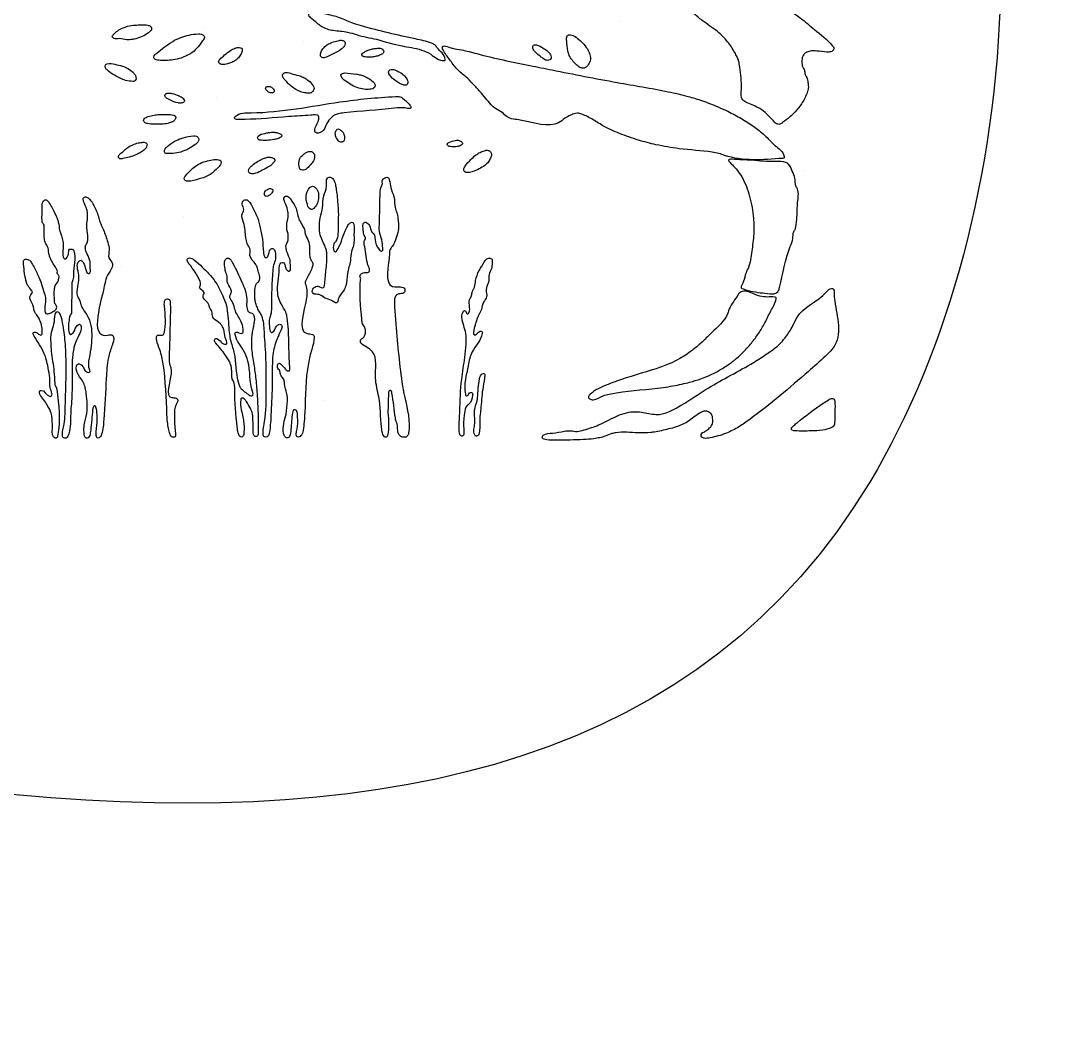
# Model space of a CAD drawing. Header units: millimetres. Extents: x -141 to 2070, y -496 to 1456.
# Drawn here: x 1143 to 2070, y -496 to 411 of the extents above; entities that cross this region are included whole.
import ezdxf

# ---------------------------------------------------------------- set-up
doc = ezdxf.new("R2010")
doc.units = ezdxf.units.MM

msp = doc.modelspace()

# ---------------------------------------------------------------- linework, layer by layer
for points in [[(1676.94, 410.49), (1676.94, 410.49)], [(1305.61, 405.19), (1305.61, 405.19)], [(1394.94, 392.57), (1394.94, 392.57)], [(1317.87, 343.29), (1317.87, 343.29)], [(1600.24, 318.44), (1600.24, 318.44)], [(1841.99, 278.15), (1841.99, 278.15)], [(1287.68, 236.48), (1287.68, 236.48)], [(1232.97, 192.15), (1232.97, 192.15)], [(1558.69, 131.72), (1558.69, 131.72)], [(1414.16, 72.5), (1414.16, 72.5)], [(1527.67, 63.44), (1527.67, 63.44)]]:
    msp.add_lwpolyline(points, close=True)
for points in [[(0, 0), (1900, 0), (1900, 900), (0, 900), (0, 0)], [(1772.92, 438.06), (1771.12, 438.65), (1762.46, 442.1), (1758.69, 444.79), (1756.87, 448.18), (1756.33, 451.71), (1756.36, 454.56), (1756.96, 459.51), (1758.44, 466.64), (1767.07, 502.5), (1769.11, 508.9), (1774.15, 529.04), (1776.99, 538.31), (1778.62, 551.23), (1778.61, 557.75), (1778.05, 558.31), (1773.69, 558.01), (1765.32, 556.01), (1762.84, 540.79), (1759.63, 530.44), (1751.16, 510.58), (1748.69, 503.13), (1741.76, 487.33), (1737.25, 478.03), (1734.87, 473.8), (1732.47, 470.68), (1730.35, 466.05), (1720.98, 439.55), (1742.34, 418.48), (1750.72, 411.6), (1764.38, 401.72), (1769.07, 397.47), (1773.26, 392.73), (1779.64, 383.13), (1781.76, 379.16), (1783.14, 375.56), (1784.07, 370.14), (1785.56, 350.57), (1786.84, 340.72), (1790.64, 338.27), (1802.04, 333.04), (1814.2, 322.05), (1818.14, 319.08), (1819.93, 319.2), (1822.36, 320.67), (1828.69, 325.68), (1833.41, 330.14), (1839.22, 337.47), (1841.76, 341.85), (1843.79, 346.35), (1845.21, 351.14), (1844.88, 356.56), (1843.83, 360.92), (1842.31, 363.57), (1841.75, 367.38), (1840.34, 370.17), (1839.52, 375.05), (1840.08, 379.24), (1841.16, 381.33), (1842.92, 382.88), (1846.99, 384.36), (1852.71, 384.43), (1861.86, 383.53), (1865.25, 383.8), (1867.25, 384.76), (1868, 386.35), (1867.64, 388.05), (1866.63, 389.46), (1850.76, 403.54), (1837.89, 414.06), (1820.41, 426.69), (1816.95, 429.67), (1815.17, 431.74), (1815.06, 433.26), (1815.56, 434.46), (1820.55, 438.56), (1826.01, 441.44), (1837.75, 446.36), (1841.19, 448.47), (1841.86, 449.29), (1842.14, 450.8), (1841.76, 451.71), (1840.88, 452.41), (1837.67, 452.51), (1829.51, 450.08), (1820.16, 446.54), (1813.69, 443.12), (1810.27, 440.59), (1806.73, 436.5), (1805.44, 433.74), (1804.76, 428.59), (1803.94, 427.81), (1802.37, 427.94), (1790.14, 432.66), (1772.92, 438.06)], [(1460.21, 394.87), (1442.3, 399.02), (1434.38, 401.28), (1421.75, 402.89), (1416.13, 404.15), (1412.48, 405.75), (1408.95, 408.02), (1402.39, 413.49), (1399.53, 416.62), (1399.57, 417.49), (1400.18, 418.13), (1403.24, 418.71), (1419.53, 416.34), (1425.71, 414.61), (1438.31, 409.51), (1446.91, 406.79), (1495.05, 395.19), (1509.27, 391.4), (1512.1, 389.87), (1514.35, 387.25), (1521.4, 376.94), (1521.31, 376.19), (1520.7, 376.01), (1508.5, 381.55), (1491.53, 387.46), (1483.09, 388.96), (1460.21, 394.87)], [(1258.56, 406.56), (1256.18, 407.52), (1250.4, 407.86), (1244.78, 407.51), (1238.21, 406.46), (1234.17, 405.05), (1229.42, 402.45), (1225.72, 399.27), (1224.66, 397.94), (1224.54, 397.09), (1225.63, 395.91), (1227.01, 395.33), (1230.89, 395.53), (1237.42, 394.45), (1242.46, 394.76), (1246.45, 395.62), (1252.65, 398.11), (1258.09, 401.76), (1259.68, 404.15), (1259.45, 405.47), (1258.56, 406.56)], [(1293.73, 381.69), (1295, 382.49), (1299.69, 386.57), (1304.86, 393.17), (1306.68, 396.47), (1306.5, 397.74), (1305.42, 398.86), (1303.78, 399.56), (1301.33, 399.69), (1293.01, 398.67), (1285.69, 396.46), (1278.43, 392.98), (1270.94, 387.81), (1264.32, 382.54), (1261.67, 378.98), (1261.88, 377.7), (1263.7, 376.68), (1266.14, 376.14), (1272.3, 376.05), (1278.85, 376.53), (1285.86, 378.19), (1293.73, 381.69)], [(1644.52, 369), (1646.14, 369.41), (1647.78, 370.74), (1650.44, 374.75), (1650.95, 376.79), (1650.93, 378.65), (1649.74, 383.21), (1646.24, 389.05), (1640.65, 394.7), (1635.36, 398.29), (1633.1, 398.95), (1631.32, 398.78), (1630.29, 397.87), (1629.84, 396.79), (1629.85, 393.33), (1630.79, 384.59), (1632.1, 380.52), (1634.56, 376.47), (1638.02, 372.67), (1641.65, 369.85), (1644.52, 369)], [(1411.02, 378.99), (1412.61, 378.45), (1414.28, 378.67), (1421.52, 381.79), (1428.46, 385.7), (1430.22, 387.17), (1431.53, 389.05), (1432.32, 391.13), (1432.02, 392.53), (1431.1, 393.37), (1429.57, 393.95), (1426.03, 393.66), (1420.47, 392.08), (1416.53, 390.16), (1413.41, 387.68), (1411.26, 384.71), (1410.21, 380.92), (1410.29, 379.93), (1411.02, 378.99)], [(1612.58, 376), (1614.66, 376.62), (1615.9, 378.19), (1615.58, 380.45), (1613.92, 382.98), (1609.75, 386.48), (1604.91, 389.2), (1602.15, 389.93), (1600.19, 389.58), (1599.62, 388.68), (1599.68, 386.73), (1601.44, 383.96), (1609.16, 377.46), (1610.77, 376.41), (1612.58, 376)], [(1319.94, 373.57), (1321.88, 372.5), (1326.16, 372.64), (1330.14, 373.81), (1333.99, 375.74), (1336.3, 377.64), (1338.93, 381.04), (1340.41, 384.39), (1340.27, 386.06), (1338.86, 387.39), (1336.54, 387.6), (1333.76, 386.88), (1330.13, 384.98), (1324.79, 380.89), (1320.35, 376.77), (1319.41, 375.21), (1319.94, 373.57)], [(1465.96, 385.54), (1465.46, 386.04), (1464.23, 386.68), (1461.18, 386.86), (1457.54, 386.51), (1453.71, 385.59), (1450.52, 384.21), (1448.37, 382.72), (1447.17, 381.3), (1447.48, 380.2), (1449.07, 379.34), (1453.38, 379.01), (1457.29, 379.18), (1460.93, 379.96), (1464.93, 381.53), (1466.16, 382.51), (1466.65, 383.83), (1465.96, 385.54)], [(1822.17, 288.71), (1823.59, 289.26), (1823.66, 290.41), (1815.53, 300.21), (1806.15, 309.5), (1796.63, 317.02), (1785.6, 324.16), (1773.44, 330.66), (1764.88, 334.56), (1750.84, 339.99), (1737.98, 344), (1720.2, 348.17), (1674.81, 356.39), (1616.71, 367.6), (1597, 371.54), (1549.62, 382.09), (1535.9, 385.38), (1527.95, 386.89), (1521.43, 388.88), (1519.96, 388.89), (1519.12, 388.4), (1519.52, 385.62), (1525.42, 376.86), (1532.03, 368.16), (1539.94, 361.34), (1546.19, 355.17), (1552.66, 348.16), (1562.51, 336.49), (1566.36, 333.1), (1572.25, 329.52), (1576.57, 325.83), (1579.04, 324.51), (1585.57, 323.28), (1619.35, 319.3), (1622.4, 320.37), (1628.19, 324.42), (1633.19, 327.1), (1637.71, 328.75), (1640.44, 328.97), (1642.07, 328.55), (1652.06, 323.96), (1662, 317.86), (1676.87, 310.91), (1693.8, 304.98), (1709.37, 300.91), (1730.07, 297.35), (1759.56, 294.2), (1765.59, 293.02), (1770.5, 291.39), (1822.17, 288.71)], [(1243.23, 357.31), (1244.24, 357.53), (1245.61, 358.93), (1245.81, 359.94), (1245.26, 362.5), (1243.75, 364.62), (1238.37, 368.86), (1233.63, 371.02), (1226.96, 372.6), (1220, 372.93), (1218.4, 372.01), (1218.23, 369.91), (1219.57, 367.94), (1226.67, 362.79), (1231.73, 360.11), (1236.5, 358.22), (1243.23, 357.31)], [(1399.34, 346.77), (1400.62, 346.87), (1402.88, 347.97), (1403.75, 348.93), (1404.46, 351.16), (1403.75, 353.39), (1399.82, 357.89), (1396.51, 360.12), (1392.78, 361.9), (1385.72, 363.93), (1379.22, 365.21), (1378.12, 365.03), (1376.88, 364.19), (1376.44, 363.37), (1376.41, 361.98), (1377.88, 359.47), (1382.7, 354.39), (1386.37, 351.34), (1390.51, 348.95), (1394.81, 347.43), (1399.34, 346.77)], [(1431.53, 364.9), (1429.75, 364.53), (1428.7, 363.67), (1428.56, 362.09), (1429.29, 360.72), (1434.01, 356.59), (1439.8, 353.19), (1446.01, 350.99), (1451.89, 350.16), (1456.65, 350.84), (1457.61, 351.3), (1458.83, 352.94), (1458.81, 354.99), (1457.1, 357.08), (1453.24, 359.93), (1449.29, 361.92), (1446.02, 363.09), (1442.19, 363.88), (1431.53, 364.9)], [(1481.67, 355.04), (1484.69, 354.07), (1486.6, 354.08), (1487.55, 354.56), (1487.98, 356.09), (1487.85, 358.05), (1486.12, 361.18), (1482.84, 364.25), (1478.49, 366.77), (1474.67, 368), (1472.03, 367.56), (1471.39, 366.93), (1471, 365.69), (1471.32, 363.97), (1472.23, 362.48), (1476.56, 358.42), (1481.67, 355.04)], [(1366.65, 347), (1368.2, 347.37), (1368.93, 348.35), (1368.83, 349.45), (1367.78, 351.05), (1365.05, 352.79), (1363.31, 352.93), (1361.91, 352.44), (1361.29, 350.91), (1362.31, 349.25), (1364.66, 347.48), (1366.65, 347)], [(1273.47, 346.86), (1272.43, 346.44), (1271.72, 345.57), (1271.71, 343.98), (1273.5, 342.12), (1275.92, 340.78), (1283.25, 338.11), (1286.4, 338.16), (1287.98, 338.64), (1288.72, 339.32), (1288.83, 340.33), (1287.76, 342.18), (1284.08, 344.41), (1277.76, 346.63), (1273.47, 346.86)], [(1382.03, 325.99), (1401.49, 327.23), (1406.85, 327.37), (1408.05, 327.08), (1408.89, 325.57), (1408.72, 323.59), (1405.57, 315.93), (1405.1, 313.72), (1405.29, 312.6), (1405.94, 311.71), (1407.84, 311.15), (1410.44, 312.01), (1412.7, 313.68), (1415.82, 319.74), (1420.03, 325.17), (1422.67, 327.15), (1425.93, 328.37), (1431.34, 329.3), (1476.37, 333.37), (1485.33, 333.66), (1490.14, 333.26), (1490.71, 333.54), (1490.9, 334.15), (1490.38, 335.58), (1489.23, 336.92), (1483.33, 342.5), (1480.71, 343.65), (1477.18, 343.81), (1427.5, 339.01), (1348.5, 329.43), (1334.21, 326.09), (1333.49, 325.12), (1333.83, 324.15), (1336.96, 323.34), (1343, 323.44), (1382.03, 325.99)], [(1281.08, 324.13), (1280.87, 326.2), (1279.14, 327.27), (1273.81, 327.89), (1266.64, 327.83), (1261.79, 327.31), (1256.57, 325.95), (1253.19, 324.14), (1252.5, 322.42), (1253.21, 320.93), (1256.04, 319.71), (1261.64, 319.18), (1268.53, 319.21), (1274.05, 319.94), (1277.13, 320.9), (1279.4, 322.01), (1281.08, 324.13)], [(1285.7, 294.38), (1292.66, 297.23), (1298.06, 300.71), (1301.47, 304.41), (1301.5, 306.58), (1300.95, 307.56), (1299.58, 308.52), (1296.89, 308.82), (1287.65, 307.09), (1281.47, 304.65), (1274.57, 300.12), (1272.34, 298.07), (1271.35, 296.57), (1271.02, 294.57), (1271.8, 293.42), (1273.5, 293.06), (1278.85, 293.09), (1285.7, 294.38)], [(1375.02, 307.71), (1375.32, 307.93), (1375.86, 309.2), (1374.93, 310.29), (1372.02, 311.48), (1369.1, 311.97), (1364.02, 311.68), (1360.48, 310.96), (1354.79, 308.5), (1354.22, 307.55), (1354.28, 306.43), (1355.17, 305.38), (1356.15, 305.09), (1368.57, 305.43), (1371.57, 306.09), (1375.02, 307.71)], [(1426.44, 304.07), (1428.36, 303.07), (1430.24, 303.32), (1431.37, 304.93), (1431.73, 307.25), (1431.2, 310.03), (1429.93, 312.36), (1427.4, 314.35), (1425.76, 314.9), (1423.95, 313.07), (1423.47, 310.8), (1424.34, 307.1), (1426.44, 304.07)], [(1255.66, 301.45), (1254.51, 302.65), (1251.12, 302.94), (1246.57, 302.17), (1241.69, 300.33), (1237.49, 297.8), (1232.21, 293.23), (1230.34, 291.33), (1230.17, 289.42), (1231.37, 288.34), (1234.1, 288.49), (1239.75, 289.75), (1246.13, 292.12), (1249.75, 293.96), (1252.6, 296.1), (1255.12, 299.03), (1255.66, 301.45)], [(1536.09, 303.39), (1533.88, 304.7), (1530.57, 304.68), (1524.66, 302.87), (1523.46, 302.11), (1523.18, 301.24), (1524.03, 299.86), (1525.09, 299.4), (1529.56, 299.02), (1532.12, 299.24), (1534.78, 299.96), (1536.5, 301.21), (1536.84, 302.16), (1536.09, 303.39)], [(1321.79, 285.44), (1321.13, 286.67), (1320.14, 287.21), (1318.25, 287.66), (1315.4, 287.66), (1309.5, 286.53), (1302.91, 284.26), (1297.53, 280.95), (1293.33, 277.01), (1289.27, 272.25), (1288.69, 271.02), (1288.86, 269.76), (1289.5, 268.97), (1290.81, 268.39), (1294.69, 268.5), (1304.51, 271.08), (1309.6, 273.03), (1313.7, 275.66), (1318.52, 280.07), (1320.96, 283.02), (1321.79, 285.44)], [(1368.08, 288.96), (1365.46, 289.71), (1362.34, 289.49), (1359.55, 288.63), (1355.34, 286.55), (1350.57, 283.47), (1347.86, 281.14), (1346.29, 278.9), (1346.31, 276.48), (1347.54, 275.35), (1350.62, 275.02), (1357.04, 277.43), (1362.27, 280.13), (1366.62, 282.99), (1368.3, 284.85), (1369.48, 287.36), (1369.16, 288.21), (1368.08, 288.96)], [(1394.08, 278.2), (1396.29, 278.56), (1398.26, 279.86), (1401.54, 283.23), (1403.9, 286.55), (1404.85, 288.95), (1405.03, 290.98), (1404.53, 292.81), (1402.93, 294.45), (1400.16, 294.93), (1397.6, 294.07), (1394.96, 292.13), (1391.89, 288.69), (1391.14, 286.11), (1391.51, 280.18), (1392.2, 278.83), (1394.08, 278.2)], [(1561.94, 294.57), (1559.73, 295.86), (1556.44, 295.56), (1552.65, 294.08), (1548.53, 291.45), (1544.31, 287.69), (1539.38, 281.88), (1537.98, 278.7), (1538.31, 277.2), (1539.76, 276.21), (1540.98, 276), (1545.43, 276.73), (1551.71, 279.3), (1556.66, 282.4), (1559.72, 285.34), (1561.86, 288.86), (1562.69, 292.19), (1561.94, 294.57)], [(1795.04, 287.01), (1815.74, 285.97), (1825.31, 285.03), (1827.65, 283.53), (1830.99, 277.24), (1833.28, 271.02), (1834.24, 264.15), (1835.52, 261.36), (1835.7, 249.36), (1835.1, 236.44), (1834.09, 227.67), (1833.74, 225.94), (1832.32, 223.32), (1831.41, 217.25), (1829.17, 210.15), (1819.58, 173.64), (1818.5, 170.52), (1817.29, 168.97), (1815.26, 168.1), (1813.72, 167.95), (1804.29, 168.68), (1787.14, 172.27), (1785.37, 173.32), (1785.89, 175.66), (1788.64, 182.34), (1789.25, 185.41), (1791.47, 190.65), (1794.81, 205.88), (1796.6, 221.32), (1796.35, 235.24), (1792.92, 254.69), (1785.91, 272.14), (1777.5, 283), (1774.86, 285.68), (1774.22, 287.02), (1774.7, 287.58), (1777.3, 287.96), (1795.04, 287.01)], [(1439.98, 220.75), (1439.96, 229.9), (1439.45, 231.15), (1438.03, 231.72), (1437, 231.36), (1435.23, 229.62), (1433.31, 226.36), (1425.95, 208.23), (1424.93, 206.55), (1423.72, 205.48), (1422.89, 205.57), (1422.27, 206.34), (1422.19, 212.34), (1423.93, 214.96), (1425.87, 229.09), (1426.16, 238.27), (1425.5, 250.13), (1423.74, 264.3), (1422.39, 268.75), (1421.18, 270.64), (1419.63, 271.8), (1418.04, 272.02), (1416.5, 271.12), (1415.64, 263.93), (1413.13, 255.25), (1412.11, 244.75), (1410.1, 235.7), (1409.29, 227.34), (1409.4, 223.86), (1410.31, 219.5), (1415.04, 208.21), (1415.77, 204.71), (1415.33, 190.42), (1414.06, 176.85), (1413.47, 174.26), (1412.92, 173.58), (1408.14, 174.65), (1406.18, 174.34), (1404.53, 173.46), (1403.39, 172.13), (1403.04, 171.08), (1403.12, 169.2), (1403.53, 168.47), (1409.01, 167.27), (1413.68, 164.46), (1417.23, 163.25), (1422.99, 160.2), (1424.15, 159.8), (1424.92, 160), (1426.12, 162.96), (1430.62, 170.56), (1432.71, 174.93), (1434.35, 186.11), (1436.86, 197.68), (1437.9, 205.48), (1439.66, 211.1), (1439.98, 220.75)], [(1470.36, 61.99), (1470.83, 78.94), (1471.57, 81.49), (1472.39, 81.81), (1473.22, 81.41), (1474, 79.41), (1477.01, 57.33), (1477.69, 54.22), (1478.67, 51.87), (1479.09, 46.26), (1479.8, 43.27), (1481.78, 40.84), (1484.71, 40), (1486.21, 40.26), (1487.47, 40.98), (1488.33, 42.18), (1488.74, 43.7), (1485.38, 75.56), (1478.36, 130.03), (1476.15, 160.03), (1476.31, 163.47), (1477.6, 166.41), (1480.25, 167.89), (1484.63, 168.74), (1485.28, 169.43), (1485.49, 171.36), (1485.04, 172.86), (1483.99, 173.48), (1474.5, 174.5), (1471.64, 203.99), (1471.81, 206.21), (1474.46, 210.5), (1477.42, 216.99), (1479.56, 224.43), (1479.68, 227.49), (1478.81, 238.54), (1477.13, 243.85), (1475.63, 254.79), (1472.95, 262.59), (1471.63, 269.54), (1470.89, 271.06), (1469.32, 271.81), (1467.72, 271.49), (1466.09, 270.13), (1465.12, 268.48), (1465.46, 266.33), (1463.92, 262.37), (1463.52, 259.79), (1462.75, 229.28), (1462.8, 223.68), (1464.95, 215.96), (1465.83, 208.73), (1465.73, 206.88), (1465.19, 206.18), (1464.23, 206.03), (1462.51, 207.4), (1458.85, 216.41), (1457.8, 221.25), (1456.13, 223.02), (1453.82, 228.93), (1452.54, 230.5), (1450.74, 231.69), (1449.49, 231.63), (1448.61, 231.01), (1448.04, 228.85), (1448.44, 224.22), (1449.33, 219.83), (1450.33, 217.71), (1449.32, 214.85), (1449.32, 211.76), (1452.02, 195.4), (1452.62, 193.21), (1453.71, 191.21), (1453.99, 188.99), (1453.78, 187.89), (1453.15, 187.29), (1449.36, 186.9), (1447.19, 186.09), (1445.97, 185.09), (1445.31, 183.58), (1445.94, 182.21), (1446.03, 180.61), (1447.09, 144.96), (1447.84, 141.19), (1449.88, 137.5), (1450.36, 134.04), (1449.32, 129.97), (1448.5, 128.88), (1446.21, 127.2), (1445.79, 125.52), (1447.75, 122.89), (1456.74, 116.19), (1459.31, 92.78), (1462.19, 76.2), (1464.63, 48.94), (1465.88, 42.53), (1466.98, 40.62), (1467.96, 40.07), (1469.37, 40.34), (1470, 41.75), (1470.36, 61.99)], [(1362.54, 254.81), (1364.81, 255.89), (1366.92, 258.04), (1367.78, 259.69), (1367.09, 261.25), (1365.54, 261.74), (1364.12, 261.6), (1362.34, 260.78), (1361.25, 259.69), (1360.27, 257.78), (1360.22, 256.36), (1361.03, 255.13), (1362.54, 254.81)], [(1401.32, 243.33), (1402.49, 243.15), (1403.59, 243.59), (1406.13, 246.19), (1407.65, 249.06), (1408.57, 253.67), (1408.45, 257.1), (1407.69, 260.08), (1406.14, 262.09), (1403.25, 263.85), (1401.76, 263.43), (1399.27, 260.82), (1398.05, 258.14), (1397.47, 254.95), (1397.6, 251.48), (1398.56, 247.46), (1399.72, 244.64), (1401.32, 243.33)], [(1183.3, 88.36), (1182.45, 60.53), (1181.73, 51.86), (1180.17, 41.07), (1180.44, 40.17), (1181.31, 39.45), (1183.32, 39.35), (1184.45, 40.26), (1185.78, 43.15), (1187.52, 61.08), (1188.65, 78.71), (1189.26, 113.17), (1190.15, 119.26), (1191.09, 122.67), (1195.18, 131.78), (1196.58, 135.16), (1196.95, 137.71), (1196.66, 139.7), (1195.35, 140.74), (1194.05, 140.27), (1192.59, 138.88), (1187.93, 131.88), (1186.92, 131.73), (1186.44, 132.47), (1186.26, 146.31), (1186.52, 147.59), (1187.69, 149.69), (1188.19, 154.3), (1188.52, 174.69), (1188.78, 178.72), (1189.51, 180.5), (1189.93, 185.14), (1190.19, 206.43), (1189.85, 207.16), (1188.88, 207.68), (1186.49, 207.63), (1185.5, 203.26), (1184.22, 200.49), (1182.79, 199.04), (1181.84, 199.2), (1181.44, 199.73), (1180.49, 205.07), (1180.8, 211.79), (1180.57, 214.75), (1177.62, 224.78), (1176.45, 231.88), (1175.33, 235.14), (1171.27, 243.93), (1168.35, 248.9), (1166.12, 251.36), (1165.18, 251.86), (1163.74, 251.29), (1162.51, 249.79), (1162.08, 244.51), (1162.05, 232.17), (1162.31, 231.21), (1163.33, 230.15), (1163.82, 228.09), (1163.95, 218.47), (1164.65, 213.87), (1167.43, 208.52), (1167.9, 204.24), (1168.7, 201.55), (1174.37, 190.88), (1175.62, 187.92), (1175.55, 186.13), (1176.91, 184.15), (1176.93, 181.67), (1176.49, 179.69), (1173.77, 175.48), (1173, 171.75), (1173.05, 161.69), (1173.44, 159.4), (1174.92, 156.95), (1174.84, 155.06), (1173.95, 153.64), (1172.39, 152.42), (1168, 150.4), (1166.53, 150.13), (1165.07, 162.9), (1163.91, 168.68), (1161.56, 176.59), (1158.27, 184.71), (1153.51, 194.05), (1150.64, 197.88), (1149.25, 198.65), (1146.93, 198.78), (1145.87, 198.18), (1145.45, 197.29), (1145.43, 194.52), (1148.21, 178), (1149.46, 175.1), (1152.9, 170.72), (1153.32, 169.69), (1151.27, 165.91), (1151.31, 163.11), (1153.76, 158.13), (1155.62, 151.44), (1158.23, 147.77), (1160.08, 144.27), (1161.78, 138.54), (1161.9, 132.4), (1161.36, 131.34), (1160.37, 131.24), (1157.45, 133.03), (1155.66, 133.66), (1154.26, 133.51), (1153.98, 132.66), (1154.87, 130.25), (1163.91, 114.52), (1165.71, 109.5), (1167.38, 102.05), (1168.77, 92.63), (1169.26, 84.24), (1170.74, 79), (1170.75, 77.68), (1169.88, 76.59), (1168.54, 76.67), (1161.15, 81.81), (1160, 81.34), (1159.57, 79.84), (1160.65, 77.42), (1167.25, 67.59), (1170.03, 61.53), (1170.86, 56.93), (1171.1, 45.32), (1171.75, 41.09), (1172.76, 39.81), (1174.41, 39.29), (1175.29, 39.76), (1175.83, 41.15), (1175.06, 82.99), (1174.78, 84.27), (1173.71, 85.87), (1173.23, 88.27), (1172.55, 98.58), (1170.22, 116.77), (1169.67, 124.51), (1170.1, 133.47), (1172.24, 140.9), (1173.48, 149.68), (1174.12, 151.18), (1175.65, 151.82), (1176.84, 151.3), (1178.04, 149.84), (1179.24, 146.66), (1181.12, 137.42), (1182.9, 121.13), (1183.3, 88.36)], [(1203.7, 107.94), (1203.8, 106.22), (1204.15, 100.75), (1204.74, 98.74), (1204.13, 98.08), (1202.3, 98.07), (1201.16, 98.55), (1198.86, 102.04), (1195.29, 105.36), (1193.74, 105.18), (1192.64, 103.53), (1199.04, 88.54), (1200.53, 83.95), (1201.37, 79.38), (1201.3, 58.52), (1200.24, 53.86), (1199.93, 41.12), (1200.63, 39.68), (1202.29, 39.18), (1203.5, 39.89), (1204.43, 41.68), (1205.31, 46.34), (1207.04, 64.56), (1207.74, 67.27), (1208.5, 68), (1209.48, 67.66), (1210.03, 66.79), (1210.97, 60.25), (1210.95, 53.2), (1210.16, 42.59), (1210.45, 40.6), (1211.17, 39.43), (1212.77, 39.56), (1214.05, 40.7), (1215.04, 42.83), (1216.96, 55.81), (1219.21, 92.34), (1221.1, 111.08), (1224.5, 121.95), (1225.75, 129.48), (1225.1, 130.84), (1220.24, 131), (1218.14, 178.07), (1218.69, 180.77), (1222.6, 188.27), (1224.71, 194.79), (1221.64, 199.92), (1221.81, 207.16), (1220.49, 214.02), (1216.66, 224.92), (1213.59, 232), (1212.29, 236.36), (1208.16, 246.68), (1205.88, 250.42), (1202.92, 253.45), (1201.54, 254.17), (1200.34, 254.29), (1199.36, 253.87), (1198.75, 252.92), (1199.02, 250.36), (1201.83, 243.2), (1202.59, 239.42), (1201.87, 228.11), (1202.77, 215.71), (1202.35, 213.93), (1200.66, 210.68), (1200.55, 208.91), (1202.19, 203.33), (1204.79, 196.68), (1204.98, 190.23), (1204.55, 186.56), (1203.62, 186), (1202.69, 186.3), (1201.58, 187.97), (1199.43, 194.32), (1198.3, 196.48), (1196.65, 197.83), (1195.26, 197.24), (1194.69, 184.62), (1193.35, 168.07), (1193.81, 165.69), (1195.54, 162.32), (1196.73, 158.4), (1202.29, 148.81), (1203.7, 107.94)], [(1356.14, 228.18), (1355.04, 233.09), (1351.08, 242.14), (1347.15, 249.36), (1344.77, 251.62), (1343.69, 251.87), (1341.98, 251.36), (1340.37, 249.4), (1340.35, 247.86), (1341.78, 243.01), (1340.33, 238.96), (1340.14, 237.34), (1342.12, 229.7), (1343.93, 216.34), (1345.3, 211.83), (1347.49, 207.21), (1347.36, 202), (1352.51, 194.13), (1353.98, 190.76), (1355.45, 185.73), (1355.9, 180.2), (1355.06, 178.71), (1353.24, 177.21), (1352.6, 175.89), (1351.71, 170.6), (1351.67, 164.51), (1352.32, 160.44), (1353.67, 156.24), (1355.29, 152.64), (1357.35, 149.56), (1358.54, 146.52), (1360.26, 132.67), (1361.62, 109.65), (1361.77, 85.21), (1360.83, 57.82), (1359.15, 42.5), (1359.38, 41.34), (1360.23, 40.48), (1362.62, 40.39), (1364.09, 42.1), (1364.54, 43.73), (1366.16, 62.51), (1366.96, 78.79), (1367.3, 106.51), (1368.02, 115.33), (1369.62, 122.2), (1375.12, 135.71), (1375.9, 139.27), (1374.98, 140.59), (1372.95, 140.58), (1371.1, 139.09), (1367.35, 133.72), (1366.32, 133.58), (1365.5, 134.52), (1364.74, 139.4), (1364.48, 144.48), (1365.8, 148.97), (1366.44, 155.53), (1367.75, 189.14), (1368.41, 193.52), (1370.05, 198.97), (1370.18, 203.2), (1369.14, 207.21), (1368.24, 208.17), (1366.84, 208.39), (1365.81, 207.75), (1364.9, 206.51), (1362.25, 200.21), (1361.53, 200.04), (1360.73, 200.65), (1359.3, 205.05), (1358.42, 216.74), (1356.14, 228.18)], [(1379.54, 60.68), (1377.34, 43.49), (1378.39, 40.78), (1379.46, 39.87), (1380.65, 39.48), (1381.79, 39.8), (1382.52, 40.72), (1383.9, 47.07), (1385.25, 61.82), (1386.06, 64.08), (1386.97, 64.53), (1388.13, 64.26), (1389.2, 63.14), (1389.82, 59.45), (1389.93, 52.39), (1388.68, 42.6), (1388.82, 41.18), (1389.7, 40.29), (1391.28, 40.33), (1392.84, 41.51), (1394.07, 43.61), (1394.68, 46.2), (1396.22, 62.08), (1399.43, 106.02), (1402.4, 118.42), (1404.51, 129.4), (1404.25, 130.77), (1403.19, 131.61), (1398.5, 132.5), (1397.69, 164.12), (1397.08, 175.69), (1396.62, 177.15), (1398.04, 181.51), (1402.61, 190.84), (1403.54, 194.25), (1403.23, 195.78), (1401.51, 198.44), (1400.63, 201.29), (1399.39, 215.57), (1396.54, 221.52), (1396.25, 224.19), (1394.51, 228.09), (1389.62, 238.82), (1388.42, 244.05), (1384.52, 250.88), (1381.89, 254.17), (1379.03, 255), (1378.09, 254.26), (1378.5, 249.33), (1380.93, 242.9), (1381.41, 240.08), (1380.36, 225.12), (1381.33, 221.37), (1381.5, 217.47), (1381.06, 214.68), (1379.64, 211.5), (1379.52, 208.85), (1380.27, 205.39), (1383.13, 197.89), (1383.43, 192.45), (1382.87, 188.5), (1381.71, 188.03), (1381.02, 188.48), (1378.93, 191.69), (1377.59, 195.48), (1375.93, 195.92), (1374.25, 194.58), (1373.45, 190.02), (1372.07, 168.45), (1372.51, 165.67), (1375.14, 158.88), (1379.3, 151.53), (1380.59, 146.4), (1381.6, 135.81), (1382.92, 101.78), (1382.47, 99.37), (1381.19, 99.13), (1378.99, 100.86), (1375.56, 104.7), (1373.64, 105.99), (1372.48, 105.38), (1371.99, 103.12), (1372.29, 101.3), (1373.64, 99.75), (1374.59, 96.43), (1377.78, 90.79), (1378.15, 87.77), (1380.26, 78.86), (1380.76, 72.53), (1379.54, 60.68)], [(1350.81, 105.15), (1348.85, 118.74), (1348.66, 124), (1349.37, 133.6), (1351.25, 144.68), (1351.12, 147.74), (1349.72, 150.28), (1346.56, 151.56), (1345.88, 152.28), (1344.46, 163.32), (1340.11, 178.31), (1331.9, 195.66), (1328.51, 199.6), (1327.37, 199.81), (1326.06, 199.2), (1325.12, 198), (1324.78, 196.57), (1325.1, 190.26), (1325.72, 187.21), (1326.68, 184.89), (1327.54, 177.02), (1330.87, 170.43), (1330.71, 168.91), (1329.36, 166.03), (1329.4, 164.73), (1332.21, 159.79), (1333.9, 153.92), (1338.98, 144.18), (1340.9, 138.76), (1341.26, 134.71), (1340.94, 133.12), (1339.82, 132.65), (1335.09, 133.63), (1334.05, 132.91), (1334.04, 131.63), (1341.94, 116.78), (1345.56, 107.86), (1349.76, 79.82), (1349.87, 77.62), (1348.95, 77.06), (1345.62, 78.38), (1341.65, 81.36), (1339.08, 83.91), (1337.81, 86.45), (1333.81, 112.04), (1332.75, 117.32), (1331.04, 122.72), (1328.64, 135.41), (1326.75, 155.48), (1326.01, 158.68), (1324.59, 162.4), (1317.68, 176.76), (1312.12, 184.22), (1304.77, 191.81), (1297.93, 197.99), (1294.47, 199.84), (1292.55, 199.77), (1291.67, 199.09), (1291.36, 197.88), (1292.98, 194.73), (1302.89, 178.92), (1303.36, 176.71), (1302.44, 173.56), (1306.4, 169.12), (1306.45, 168.34), (1305.48, 166.17), (1305.75, 164.55), (1310.64, 158.26), (1311.42, 155.4), (1313.42, 152.3), (1314.25, 146.98), (1315.24, 145.72), (1320.95, 141.19), (1322.54, 139.1), (1323.91, 136.03), (1325.3, 129.01), (1326.72, 124.92), (1326.6, 123.47), (1325.36, 122.92), (1323.77, 123.35), (1319.63, 126.88), (1317.8, 127.96), (1316.35, 127.68), (1315.66, 126.54), (1316.86, 123.99), (1325.33, 113.55), (1329.65, 106.1), (1330.45, 103.88), (1331.33, 93.42), (1331.6, 91.94), (1332.61, 90.08), (1333.74, 82.48), (1336.02, 49.19), (1336.88, 43.86), (1338.11, 41.06), (1339.09, 40.28), (1340.59, 40.42), (1341.46, 41.5), (1341.88, 43.53), (1341.5, 55.67), (1339.11, 73.76), (1339.43, 74.68), (1340.45, 74.99), (1342.12, 74.35), (1344.19, 71.91), (1347.44, 66.27), (1349.3, 62.03), (1349.9, 58.08), (1350.15, 45.52), (1350.91, 41.76), (1351.54, 40.96), (1352.8, 40.57), (1353.66, 40.87), (1354.4, 41.97), (1354.81, 45.17), (1354.77, 50.93), (1353.76, 76.87), (1352.59, 91.7), (1350.81, 105.15)], [(1534.5, 63.11), (1533.85, 48.43), (1534.11, 44.05), (1535.29, 41.48), (1536.55, 41), (1537.46, 41.48), (1538.07, 44.15), (1538.05, 56.53), (1538.62, 61.18), (1541.12, 68.44), (1542.6, 69.52), (1545.91, 77.46), (1545.88, 79.07), (1544.76, 79.93), (1543.19, 79.56), (1541.82, 77.67), (1540.86, 77.06), (1539.96, 77.17), (1539.44, 78.39), (1541.91, 103.7), (1543.37, 110.5), (1545.42, 116.07), (1554.51, 132.55), (1554.45, 133.84), (1553.3, 134.67), (1552.02, 134.27), (1549.28, 131.99), (1547.76, 131.23), (1547.02, 131.73), (1546.76, 133.17), (1548.47, 141.03), (1550.23, 146.84), (1553.7, 154), (1555.67, 160.45), (1558.38, 165.22), (1557.96, 171.51), (1560.29, 179.39), (1560.51, 185.15), (1562.59, 190.36), (1563.3, 195.96), (1562.88, 199.11), (1561.44, 199.79), (1559.53, 199.47), (1557.99, 198.48), (1556.56, 196.67), (1548.61, 179.93), (1547.44, 174), (1545.44, 169.08), (1544.71, 165.47), (1543.66, 164.1), (1542.52, 150.87), (1541.71, 150.03), (1540.67, 150.25), (1539.65, 152.65), (1538.71, 152.96), (1537.33, 151.59), (1536.41, 149.07), (1536.35, 147.11), (1539.9, 132.58), (1540.09, 123), (1538.93, 111.26), (1536.15, 91.74), (1534.5, 63.11)], [(1720.69, 47.46), (1727.29, 49.21), (1732.73, 51.3), (1737.8, 54.07), (1749.29, 62.08), (1751.94, 63.17), (1754.01, 63.35), (1756.77, 62.35), (1759.34, 59.72), (1759.93, 57.17), (1759.8, 52.44), (1759, 50.39), (1757.22, 48.36), (1754, 45.7), (1750.2, 43.41), (1749.61, 41.78), (1750.31, 40.19), (1752.62, 39.17), (1757.68, 39.55), (1764.6, 41.17), (1772.24, 43.74), (1783.35, 49.38), (1793.31, 56.21), (1845.37, 98.78), (1860.3, 112.15), (1869.03, 122.22), (1868.53, 163.77), (1868.19, 169.31), (1867.45, 172.46), (1866, 172.73), (1861.49, 169.58), (1834.95, 146.59), (1830.74, 138.15), (1824.2, 128.38), (1819.98, 123.46), (1814.63, 118.89), (1805.29, 112.44), (1793.96, 105.3), (1753.37, 82.41), (1723.7, 64.08), (1717.51, 61.44), (1712.29, 60.42), (1706.33, 60.67), (1693.02, 62.75), (1685.17, 62.32), (1676.97, 59.89), (1658.17, 51), (1645.24, 46.52), (1638.99, 45.2), (1633.48, 45.8), (1627.58, 45.44), (1617.25, 43.79), (1608.94, 41.88), (1608.12, 40.85), (1608.27, 39.22), (1609.72, 38.25), (1611.96, 37.68), (1620.84, 37.36), (1644.68, 37.96), (1654.06, 38.75), (1659.26, 39.65), (1664.07, 40.98), (1670.07, 43.28), (1673.43, 44.06), (1693.39, 43.95), (1704.75, 44.28), (1707.95, 44.66), (1720.69, 47.46)], [(1709.5, 101.13), (1721.94, 105.79), (1730.61, 110.18), (1741.63, 117.45), (1749.69, 124.12), (1758.82, 133.15), (1773.42, 150.69), (1774.09, 152.68), (1781.66, 165.68), (1783.73, 168.45), (1785.52, 169.6), (1802.07, 165.87), (1808.8, 165.08), (1815.56, 164.93), (1816.63, 164.5), (1816.64, 163.47), (1811.84, 152.62), (1806.57, 142.15), (1800.8, 132.54), (1794.47, 123.96), (1787.52, 116.21), (1780.02, 109.41), (1771.85, 103.38), (1763.09, 98.21), (1755.51, 94.61), (1749.35, 92.21), (1739.44, 89.13), (1732.57, 87.45), (1716.1, 84.52), (1674.24, 79.67), (1667.56, 78.44), (1662.3, 77.02), (1653.65, 73.52), (1651.6, 73.72), (1649.36, 75.18), (1649.26, 76.51), (1650.82, 78.35), (1654.1, 81.08), (1657.23, 82.97), (1664.26, 86.21), (1674.19, 89.93), (1709.5, 101.13)], [(1273.29, 59.86), (1274.69, 47.71), (1275.83, 43.26), (1276.4, 41.84), (1277.52, 40.5), (1279.2, 40), (1280.68, 40.56), (1280.97, 42.14), (1279.91, 54.62), (1280.07, 59.32), (1281.45, 69.2), (1282.82, 71.53), (1283.08, 72.69), (1282.53, 74.11), (1281.54, 74.82), (1277.5, 75.5), (1276.94, 96.73), (1276.37, 103.13), (1275.5, 106.08), (1275.28, 110.7), (1276.21, 145.07), (1276.24, 160.14), (1275.78, 162.29), (1274.8, 163.18), (1272.75, 163.3), (1271.78, 162.43), (1271.07, 157.29), (1270.72, 132.89), (1270.29, 131.81), (1269.44, 131.13), (1265.25, 131.11), (1264.52, 130.69), (1264.15, 129.51), (1264.22, 126.25), (1266.98, 117.95), (1269.92, 105.4), (1273.29, 59.86)], [(1547.96, 55.45), (1547.87, 52.35), (1547.82, 42.12), (1548.59, 41.16), (1550.3, 41.29), (1551.18, 41.95), (1551.75, 43.53), (1552.19, 53.97), (1553.3, 66.86), (1555.23, 84.94), (1556.81, 95.54), (1556.64, 96.5), (1556.18, 96.9), (1554.27, 96.56), (1552.82, 94.71), (1552.05, 92.19), (1550.24, 75.05), (1549.63, 71.41), (1548.49, 68.22), (1547.96, 55.45)], [(1835.19, 52.94), (1834.61, 52.49), (1831.7, 49.93), (1830.2, 47.71), (1830.3, 46.91), (1830.94, 46.29), (1833.55, 45.71), (1847.62, 45.67), (1857.88, 46.34), (1865.7, 48.57), (1866.99, 49.25), (1868.19, 50.74), (1868.71, 52.93), (1868.97, 62.67), (1868.76, 72.14), (1868.06, 73.96), (1867, 74.53), (1863.33, 73.39), (1858.49, 70.34), (1835.19, 52.94)]]:
    msp.add_spline(points, degree=3)

doc.saveas('drawing.dxf')
